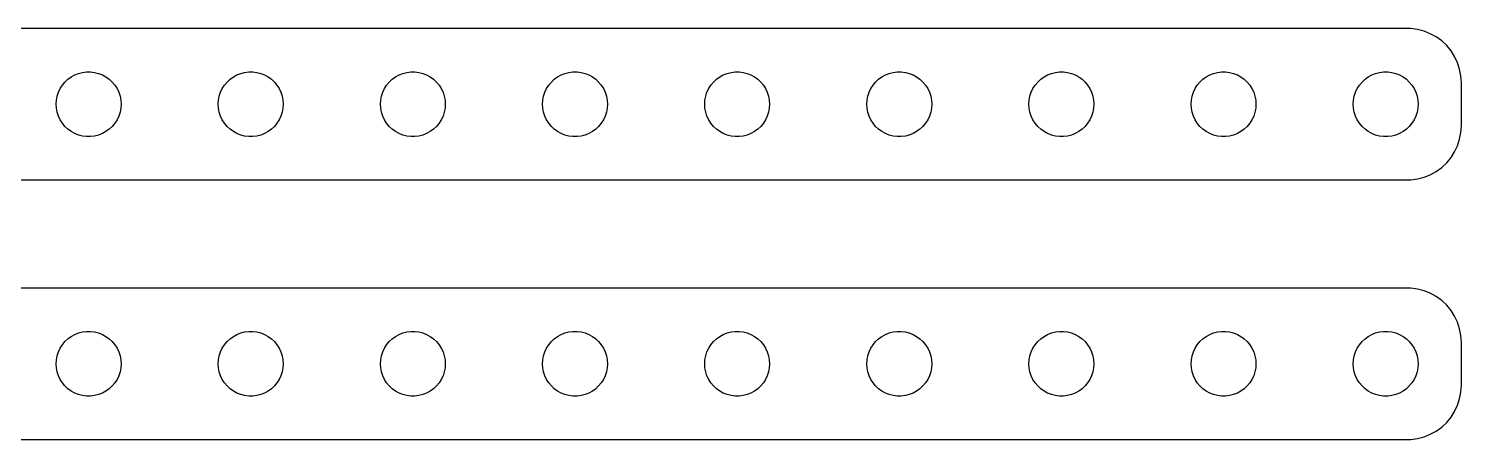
# Model space of a CAD drawing. Header units: metres. Extents: x -254 to 254, y 17 to 55.
# Drawn here: x 122 to 254.5, y 17 to 55 of the extents above; entities that cross this region are included whole.
import ezdxf

# ---------------------------------------------------------------- set-up
doc = ezdxf.new("R2010")
doc.units = ezdxf.units.M

msp = doc.modelspace()

# ---------------------------------------------------------------- linework, layer by layer
for p, q in [((249.814, 54.9901), (-249.814, 54.9901)), ((250.437, 54.9114), (249.814, 54.9901)), ((251.045, 54.7553), (250.437, 54.9114)), ((251.629, 54.5241), (251.045, 54.7553)), ((252.179, 54.2216), (251.629, 54.5241)), ((252.687, 53.8526), (252.179, 54.2216)), ((253.145, 53.4227), (252.687, 53.8526)), ((253.545, 52.9389), (253.145, 53.4227)), ((253.882, 52.4088), (253.545, 52.9389)), ((254.149, 51.8406), (253.882, 52.4088)), ((254.343, 51.2434), (254.149, 51.8406)), ((125.588, 50.3115), (125.893, 50.533)), ((125.893, 50.533), (126.223, 50.7145)), ((126.223, 50.7145), (126.573, 50.8532)), ((126.573, 50.8532), (126.938, 50.9469)), ((126.938, 50.9469), (127.312, 50.9941)), ((127.312, 50.9941), (127.688, 50.9941)), ((127.688, 50.9941), (128.062, 50.9469)), ((128.062, 50.9469), (128.427, 50.8532)), ((128.427, 50.8532), (128.777, 50.7145)), ((128.777, 50.7145), (129.107, 50.533)), ((129.107, 50.533), (129.412, 50.3115)), ((140.588, 50.3115), (140.893, 50.533)), ((140.893, 50.533), (141.223, 50.7145)), ((141.223, 50.7145), (141.573, 50.8532)), ((141.573, 50.8532), (141.938, 50.9469)), ((141.938, 50.9469), (142.312, 50.9941)), ((142.312, 50.9941), (142.688, 50.9941)), ((142.688, 50.9941), (143.062, 50.9469)), ((143.062, 50.9469), (143.427, 50.8532)), ((143.427, 50.8532), (143.777, 50.7145)), ((143.777, 50.7145), (144.107, 50.533)), ((144.107, 50.533), (144.412, 50.3115)), ((155.588, 50.3115), (155.893, 50.533)), ((155.893, 50.533), (156.223, 50.7145)), ((156.223, 50.7145), (156.573, 50.8532)), ((156.573, 50.8532), (156.938, 50.9469)), ((156.938, 50.9469), (157.312, 50.9941)), ((157.312, 50.9941), (157.688, 50.9941)), ((157.688, 50.9941), (158.062, 50.9469)), ((158.062, 50.9469), (158.427, 50.8532)), ((158.427, 50.8532), (158.777, 50.7145)), ((158.777, 50.7145), (159.107, 50.533)), ((159.107, 50.533), (159.412, 50.3115)), ((170.588, 50.3115), (170.893, 50.533)), ((170.893, 50.533), (171.223, 50.7145)), ((171.223, 50.7145), (171.573, 50.8532)), ((171.573, 50.8532), (171.938, 50.9469)), ((171.938, 50.9469), (172.312, 50.9941)), ((172.312, 50.9941), (172.688, 50.9941)), ((172.688, 50.9941), (173.062, 50.9469)), ((173.062, 50.9469), (173.427, 50.8532)), ((173.427, 50.8532), (173.777, 50.7145)), ((173.777, 50.7145), (174.107, 50.533)), ((174.107, 50.533), (174.412, 50.3115)), ((185.588, 50.3115), (185.893, 50.533)), ((185.893, 50.533), (186.223, 50.7145)), ((186.223, 50.7145), (186.573, 50.8532)), ((186.573, 50.8532), (186.938, 50.9469)), ((186.938, 50.9469), (187.312, 50.9941)), ((187.312, 50.9941), (187.688, 50.9941)), ((187.688, 50.9941), (188.062, 50.9469)), ((188.062, 50.9469), (188.427, 50.8532)), ((188.427, 50.8532), (188.777, 50.7145)), ((188.777, 50.7145), (189.107, 50.533)), ((189.107, 50.533), (189.412, 50.3115)), ((200.588, 50.3115), (200.893, 50.533)), ((200.893, 50.533), (201.223, 50.7145)), ((201.223, 50.7145), (201.573, 50.8532)), ((201.573, 50.8532), (201.938, 50.9469)), ((201.938, 50.9469), (202.312, 50.9941)), ((202.312, 50.9941), (202.688, 50.9941)), ((202.688, 50.9941), (203.062, 50.9469)), ((203.062, 50.9469), (203.427, 50.8532)), ((203.427, 50.8532), (203.777, 50.7145)), ((203.777, 50.7145), (204.107, 50.533)), ((204.107, 50.533), (204.412, 50.3115)), ((215.588, 50.3115), (215.893, 50.533)), ((215.893, 50.533), (216.223, 50.7145)), ((216.223, 50.7145), (216.573, 50.8532)), ((216.573, 50.8532), (216.938, 50.9469)), ((216.938, 50.9469), (217.312, 50.9941)), ((217.312, 50.9941), (217.688, 50.9941)), ((217.688, 50.9941), (218.062, 50.9469)), ((218.062, 50.9469), (218.427, 50.8532)), ((218.427, 50.8532), (218.777, 50.7145)), ((218.777, 50.7145), (219.107, 50.533)), ((219.107, 50.533), (219.412, 50.3115)), ((230.588, 50.3115), (230.893, 50.533)), ((230.893, 50.533), (231.223, 50.7145)), ((231.223, 50.7145), (231.573, 50.8532)), ((231.573, 50.8532), (231.938, 50.9469)), ((231.938, 50.9469), (232.312, 50.9941)), ((232.312, 50.9941), (232.688, 50.9941)), ((232.688, 50.9941), (233.062, 50.9469)), ((233.062, 50.9469), (233.427, 50.8532)), ((233.427, 50.8532), (233.777, 50.7145)), ((233.777, 50.7145), (234.107, 50.533)), ((234.107, 50.533), (234.412, 50.3115)), ((245.588, 50.3115), (245.893, 50.533)), ((245.893, 50.533), (246.223, 50.7145)), ((246.223, 50.7145), (246.573, 50.8532)), ((246.573, 50.8532), (246.938, 50.9469)), ((246.938, 50.9469), (247.312, 50.9941)), ((247.312, 50.9941), (247.688, 50.9941)), ((247.688, 50.9941), (248.062, 50.9469)), ((248.062, 50.9469), (248.427, 50.8532)), ((248.427, 50.8532), (248.777, 50.7145)), ((248.777, 50.7145), (249.107, 50.533)), ((249.107, 50.533), (249.412, 50.3115)), ((254.461, 50.6267), (254.343, 51.2434)), ((254.5, 50), (254.461, 50.6267)), ((124.594, 48.7461), (124.711, 49.1044)), ((124.711, 49.1044), (124.871, 49.4453)), ((124.871, 49.4453), (125.073, 49.7634)), ((125.073, 49.7634), (125.313, 50.0536)), ((125.313, 50.0536), (125.588, 50.3115)), ((129.412, 50.3115), (129.687, 50.0536)), ((129.687, 50.0536), (129.927, 49.7634)), ((129.927, 49.7634), (130.129, 49.4453)), ((130.129, 49.4453), (130.289, 49.1044)), ((130.289, 49.1044), (130.406, 48.7461)), ((139.594, 48.7461), (139.711, 49.1044)), ((139.711, 49.1044), (139.871, 49.4453)), ((139.871, 49.4453), (140.073, 49.7634)), ((140.073, 49.7634), (140.313, 50.0536)), ((140.313, 50.0536), (140.588, 50.3115)), ((144.412, 50.3115), (144.687, 50.0536)), ((144.687, 50.0536), (144.927, 49.7634)), ((144.927, 49.7634), (145.129, 49.4453)), ((145.129, 49.4453), (145.289, 49.1044)), ((145.289, 49.1044), (145.406, 48.7461)), ((154.594, 48.7461), (154.711, 49.1044)), ((154.711, 49.1044), (154.871, 49.4453)), ((154.871, 49.4453), (155.073, 49.7634)), ((155.073, 49.7634), (155.313, 50.0536)), ((155.313, 50.0536), (155.588, 50.3115)), ((159.412, 50.3115), (159.687, 50.0536)), ((159.687, 50.0536), (159.927, 49.7634)), ((159.927, 49.7634), (160.129, 49.4453)), ((160.129, 49.4453), (160.289, 49.1044)), ((160.289, 49.1044), (160.406, 48.7461)), ((169.594, 48.7461), (169.711, 49.1044)), ((169.711, 49.1044), (169.871, 49.4453)), ((169.871, 49.4453), (170.073, 49.7634)), ((170.073, 49.7634), (170.313, 50.0536)), ((170.313, 50.0536), (170.588, 50.3115)), ((174.412, 50.3115), (174.687, 50.0536)), ((174.687, 50.0536), (174.927, 49.7634)), ((174.927, 49.7634), (175.129, 49.4453)), ((175.129, 49.4453), (175.289, 49.1044)), ((175.289, 49.1044), (175.406, 48.7461)), ((184.594, 48.7461), (184.711, 49.1044)), ((184.711, 49.1044), (184.871, 49.4453)), ((184.871, 49.4453), (185.073, 49.7634)), ((185.073, 49.7634), (185.313, 50.0536)), ((185.313, 50.0536), (185.588, 50.3115)), ((189.412, 50.3115), (189.687, 50.0536)), ((189.687, 50.0536), (189.927, 49.7634)), ((189.927, 49.7634), (190.129, 49.4453)), ((190.129, 49.4453), (190.289, 49.1044)), ((190.289, 49.1044), (190.406, 48.7461)), ((199.594, 48.7461), (199.711, 49.1044)), ((199.711, 49.1044), (199.871, 49.4453)), ((199.871, 49.4453), (200.073, 49.7634)), ((200.073, 49.7634), (200.313, 50.0536)), ((200.313, 50.0536), (200.588, 50.3115)), ((204.412, 50.3115), (204.687, 50.0536)), ((204.687, 50.0536), (204.927, 49.7634)), ((204.927, 49.7634), (205.129, 49.4453)), ((205.129, 49.4453), (205.289, 49.1044)), ((205.289, 49.1044), (205.406, 48.7461)), ((214.594, 48.7461), (214.711, 49.1044)), ((214.711, 49.1044), (214.871, 49.4453)), ((214.871, 49.4453), (215.073, 49.7634)), ((215.073, 49.7634), (215.313, 50.0536)), ((215.313, 50.0536), (215.588, 50.3115)), ((219.412, 50.3115), (219.687, 50.0536)), ((219.687, 50.0536), (219.927, 49.7634)), ((219.927, 49.7634), (220.129, 49.4453)), ((220.129, 49.4453), (220.289, 49.1044)), ((220.289, 49.1044), (220.406, 48.7461)), ((229.594, 48.7461), (229.711, 49.1044)), ((229.711, 49.1044), (229.871, 49.4453)), ((229.871, 49.4453), (230.073, 49.7634)), ((230.073, 49.7634), (230.313, 50.0536)), ((230.313, 50.0536), (230.588, 50.3115)), ((234.412, 50.3115), (234.687, 50.0536)), ((234.687, 50.0536), (234.927, 49.7634)), ((234.927, 49.7634), (235.129, 49.4453)), ((235.129, 49.4453), (235.289, 49.1044)), ((235.289, 49.1044), (235.406, 48.7461)), ((244.594, 48.7461), (244.711, 49.1044)), ((244.711, 49.1044), (244.871, 49.4453)), ((244.871, 49.4453), (245.073, 49.7634)), ((245.073, 49.7634), (245.313, 50.0536)), ((245.313, 50.0536), (245.588, 50.3115)), ((249.412, 50.3115), (249.687, 50.0536)), ((249.687, 50.0536), (249.927, 49.7634)), ((249.927, 49.7634), (250.129, 49.4453)), ((250.129, 49.4453), (250.289, 49.1044)), ((250.289, 49.1044), (250.406, 48.7461)), ((254.5, 46), (254.5, 50)), ((124.5, 48), (124.524, 48.376)), ((124.524, 47.624), (124.5, 48)), ((124.524, 48.376), (124.594, 48.7461)), ((130.406, 48.7461), (130.476, 48.376)), ((130.476, 48.376), (130.5, 48)), ((130.5, 48), (130.476, 47.624)), ((139.5, 48), (139.524, 48.376)), ((139.524, 47.624), (139.5, 48)), ((139.524, 48.376), (139.594, 48.7461)), ((145.406, 48.7461), (145.476, 48.376)), ((145.476, 48.376), (145.5, 48)), ((145.5, 48), (145.476, 47.624)), ((154.5, 48), (154.524, 48.376)), ((154.524, 47.624), (154.5, 48)), ((154.524, 48.376), (154.594, 48.7461)), ((160.406, 48.7461), (160.476, 48.376)), ((160.476, 48.376), (160.5, 48)), ((160.5, 48), (160.476, 47.624)), ((169.5, 48), (169.524, 48.376)), ((169.524, 47.624), (169.5, 48)), ((169.524, 48.376), (169.594, 48.7461)), ((175.406, 48.7461), (175.476, 48.376)), ((175.476, 48.376), (175.5, 48)), ((175.5, 48), (175.476, 47.624)), ((184.5, 48), (184.524, 48.376)), ((184.524, 47.624), (184.5, 48)), ((184.524, 48.376), (184.594, 48.7461)), ((190.406, 48.7461), (190.476, 48.376)), ((190.476, 48.376), (190.5, 48)), ((190.5, 48), (190.476, 47.624)), ((199.5, 48), (199.524, 48.376)), ((199.524, 47.624), (199.5, 48)), ((199.524, 48.376), (199.594, 48.7461)), ((205.406, 48.7461), (205.476, 48.376)), ((205.476, 48.376), (205.5, 48)), ((205.5, 48), (205.476, 47.624)), ((214.5, 48), (214.524, 48.376)), ((214.524, 47.624), (214.5, 48)), ((214.524, 48.376), (214.594, 48.7461)), ((220.406, 48.7461), (220.476, 48.376)), ((220.476, 48.376), (220.5, 48)), ((220.5, 48), (220.476, 47.624)), ((229.5, 48), (229.524, 48.376)), ((229.524, 47.624), (229.5, 48)), ((229.524, 48.376), (229.594, 48.7461)), ((235.406, 48.7461), (235.476, 48.376)), ((235.476, 48.376), (235.5, 48)), ((235.5, 48), (235.476, 47.624)), ((244.5, 48), (244.524, 48.376)), ((244.524, 47.624), (244.5, 48)), ((244.524, 48.376), (244.594, 48.7461)), ((250.406, 48.7461), (250.476, 48.376)), ((250.476, 48.376), (250.5, 48)), ((250.5, 48), (250.476, 47.624)), ((124.594, 47.2539), (124.524, 47.624)), ((124.711, 46.8956), (124.594, 47.2539)), ((124.871, 46.5547), (124.711, 46.8956)), ((125.073, 46.2366), (124.871, 46.5547)), ((130.129, 46.5547), (129.927, 46.2366)), ((130.289, 46.8956), (130.129, 46.5547)), ((130.406, 47.2539), (130.289, 46.8956)), ((130.476, 47.624), (130.406, 47.2539)), ((139.594, 47.2539), (139.524, 47.624)), ((139.711, 46.8956), (139.594, 47.2539)), ((139.871, 46.5547), (139.711, 46.8956)), ((140.073, 46.2366), (139.871, 46.5547)), ((145.129, 46.5547), (144.927, 46.2366)), ((145.289, 46.8956), (145.129, 46.5547)), ((145.406, 47.2539), (145.289, 46.8956)), ((145.476, 47.624), (145.406, 47.2539)), ((154.594, 47.2539), (154.524, 47.624)), ((154.711, 46.8956), (154.594, 47.2539)), ((154.871, 46.5547), (154.711, 46.8956)), ((155.073, 46.2366), (154.871, 46.5547)), ((160.129, 46.5547), (159.927, 46.2366)), ((160.289, 46.8956), (160.129, 46.5547)), ((160.406, 47.2539), (160.289, 46.8956)), ((160.476, 47.624), (160.406, 47.2539)), ((169.594, 47.2539), (169.524, 47.624)), ((169.711, 46.8956), (169.594, 47.2539)), ((169.871, 46.5547), (169.711, 46.8956)), ((170.073, 46.2366), (169.871, 46.5547)), ((175.129, 46.5547), (174.927, 46.2366)), ((175.289, 46.8956), (175.129, 46.5547)), ((175.406, 47.2539), (175.289, 46.8956)), ((175.476, 47.624), (175.406, 47.2539)), ((184.594, 47.2539), (184.524, 47.624)), ((184.711, 46.8956), (184.594, 47.2539)), ((184.871, 46.5547), (184.711, 46.8956)), ((185.073, 46.2366), (184.871, 46.5547)), ((190.129, 46.5547), (189.927, 46.2366)), ((190.289, 46.8956), (190.129, 46.5547)), ((190.406, 47.2539), (190.289, 46.8956)), ((190.476, 47.624), (190.406, 47.2539)), ((199.594, 47.2539), (199.524, 47.624)), ((199.711, 46.8956), (199.594, 47.2539)), ((199.871, 46.5547), (199.711, 46.8956)), ((200.073, 46.2366), (199.871, 46.5547)), ((205.129, 46.5547), (204.927, 46.2366)), ((205.289, 46.8956), (205.129, 46.5547)), ((205.406, 47.2539), (205.289, 46.8956)), ((205.476, 47.624), (205.406, 47.2539)), ((214.594, 47.2539), (214.524, 47.624)), ((214.711, 46.8956), (214.594, 47.2539)), ((214.871, 46.5547), (214.711, 46.8956)), ((215.073, 46.2366), (214.871, 46.5547)), ((220.129, 46.5547), (219.927, 46.2366)), ((220.289, 46.8956), (220.129, 46.5547)), ((220.406, 47.2539), (220.289, 46.8956)), ((220.476, 47.624), (220.406, 47.2539)), ((229.594, 47.2539), (229.524, 47.624)), ((229.711, 46.8956), (229.594, 47.2539)), ((229.871, 46.5547), (229.711, 46.8956)), ((230.073, 46.2366), (229.871, 46.5547)), ((235.129, 46.5547), (234.927, 46.2366)), ((235.289, 46.8956), (235.129, 46.5547)), ((235.406, 47.2539), (235.289, 46.8956)), ((235.476, 47.624), (235.406, 47.2539)), ((244.594, 47.2539), (244.524, 47.624)), ((244.711, 46.8956), (244.594, 47.2539)), ((244.871, 46.5547), (244.711, 46.8956)), ((245.073, 46.2366), (244.871, 46.5547)), ((250.129, 46.5547), (249.927, 46.2366)), ((250.289, 46.8956), (250.129, 46.5547)), ((250.406, 47.2539), (250.289, 46.8956)), ((250.476, 47.624), (250.406, 47.2539)), ((125.313, 45.9464), (125.073, 46.2366)), ((125.588, 45.6885), (125.313, 45.9464)), ((125.893, 45.467), (125.588, 45.6885)), ((126.223, 45.2855), (125.893, 45.467)), ((126.573, 45.1468), (126.223, 45.2855)), ((126.938, 45.0531), (126.573, 45.1468)), ((128.427, 45.1468), (128.062, 45.0531)), ((128.777, 45.2855), (128.427, 45.1468)), ((129.107, 45.467), (128.777, 45.2855)), ((129.412, 45.6885), (129.107, 45.467)), ((129.687, 45.9464), (129.412, 45.6885)), ((129.927, 46.2366), (129.687, 45.9464)), ((140.313, 45.9464), (140.073, 46.2366)), ((140.588, 45.6885), (140.313, 45.9464)), ((140.893, 45.467), (140.588, 45.6885)), ((141.223, 45.2855), (140.893, 45.467)), ((141.573, 45.1468), (141.223, 45.2855)), ((141.938, 45.0531), (141.573, 45.1468)), ((143.427, 45.1468), (143.062, 45.0531)), ((143.777, 45.2855), (143.427, 45.1468)), ((144.107, 45.467), (143.777, 45.2855)), ((144.412, 45.6885), (144.107, 45.467)), ((144.687, 45.9464), (144.412, 45.6885)), ((144.927, 46.2366), (144.687, 45.9464)), ((155.313, 45.9464), (155.073, 46.2366)), ((155.588, 45.6885), (155.313, 45.9464)), ((155.893, 45.467), (155.588, 45.6885)), ((156.223, 45.2855), (155.893, 45.467)), ((156.573, 45.1468), (156.223, 45.2855)), ((156.938, 45.0531), (156.573, 45.1468)), ((158.427, 45.1468), (158.062, 45.0531)), ((158.777, 45.2855), (158.427, 45.1468)), ((159.107, 45.467), (158.777, 45.2855)), ((159.412, 45.6885), (159.107, 45.467)), ((159.687, 45.9464), (159.412, 45.6885)), ((159.927, 46.2366), (159.687, 45.9464)), ((170.313, 45.9464), (170.073, 46.2366)), ((170.588, 45.6885), (170.313, 45.9464)), ((170.893, 45.467), (170.588, 45.6885)), ((171.223, 45.2855), (170.893, 45.467)), ((171.573, 45.1468), (171.223, 45.2855)), ((171.938, 45.0531), (171.573, 45.1468)), ((173.427, 45.1468), (173.062, 45.0531)), ((173.777, 45.2855), (173.427, 45.1468)), ((174.107, 45.467), (173.777, 45.2855)), ((174.412, 45.6885), (174.107, 45.467)), ((174.687, 45.9464), (174.412, 45.6885)), ((174.927, 46.2366), (174.687, 45.9464)), ((185.313, 45.9464), (185.073, 46.2366)), ((185.588, 45.6885), (185.313, 45.9464)), ((185.893, 45.467), (185.588, 45.6885)), ((186.223, 45.2855), (185.893, 45.467)), ((186.573, 45.1468), (186.223, 45.2855)), ((186.938, 45.0531), (186.573, 45.1468)), ((188.427, 45.1468), (188.062, 45.0531)), ((188.777, 45.2855), (188.427, 45.1468)), ((189.107, 45.467), (188.777, 45.2855)), ((189.412, 45.6885), (189.107, 45.467)), ((189.687, 45.9464), (189.412, 45.6885)), ((189.927, 46.2366), (189.687, 45.9464)), ((200.313, 45.9464), (200.073, 46.2366)), ((200.588, 45.6885), (200.313, 45.9464)), ((200.893, 45.467), (200.588, 45.6885)), ((201.223, 45.2855), (200.893, 45.467)), ((201.573, 45.1468), (201.223, 45.2855)), ((201.938, 45.0531), (201.573, 45.1468)), ((203.427, 45.1468), (203.062, 45.0531)), ((203.777, 45.2855), (203.427, 45.1468)), ((204.107, 45.467), (203.777, 45.2855)), ((204.412, 45.6885), (204.107, 45.467)), ((204.687, 45.9464), (204.412, 45.6885)), ((204.927, 46.2366), (204.687, 45.9464)), ((215.313, 45.9464), (215.073, 46.2366)), ((215.588, 45.6885), (215.313, 45.9464)), ((215.893, 45.467), (215.588, 45.6885)), ((216.223, 45.2855), (215.893, 45.467)), ((216.573, 45.1468), (216.223, 45.2855)), ((216.938, 45.0531), (216.573, 45.1468)), ((218.427, 45.1468), (218.062, 45.0531)), ((218.777, 45.2855), (218.427, 45.1468)), ((219.107, 45.467), (218.777, 45.2855)), ((219.412, 45.6885), (219.107, 45.467)), ((219.687, 45.9464), (219.412, 45.6885)), ((219.927, 46.2366), (219.687, 45.9464)), ((230.313, 45.9464), (230.073, 46.2366)), ((230.588, 45.6885), (230.313, 45.9464)), ((230.893, 45.467), (230.588, 45.6885)), ((231.223, 45.2855), (230.893, 45.467)), ((231.573, 45.1468), (231.223, 45.2855)), ((231.938, 45.0531), (231.573, 45.1468)), ((233.427, 45.1468), (233.062, 45.0531)), ((233.777, 45.2855), (233.427, 45.1468)), ((234.107, 45.467), (233.777, 45.2855)), ((234.412, 45.6885), (234.107, 45.467)), ((234.687, 45.9464), (234.412, 45.6885)), ((234.927, 46.2366), (234.687, 45.9464)), ((245.313, 45.9464), (245.073, 46.2366)), ((245.588, 45.6885), (245.313, 45.9464)), ((245.893, 45.467), (245.588, 45.6885)), ((246.223, 45.2855), (245.893, 45.467)), ((246.573, 45.1468), (246.223, 45.2855)), ((246.938, 45.0531), (246.573, 45.1468)), ((248.427, 45.1468), (248.062, 45.0531)), ((248.777, 45.2855), (248.427, 45.1468)), ((249.107, 45.467), (248.777, 45.2855)), ((249.412, 45.6885), (249.107, 45.467)), ((249.687, 45.9464), (249.412, 45.6885)), ((249.927, 46.2366), (249.687, 45.9464)), ((254.343, 44.7566), (254.461, 45.3733)), ((254.461, 45.3733), (254.5, 46)), ((127.312, 45.0059), (126.938, 45.0531)), ((127.688, 45.0059), (127.312, 45.0059)), ((128.062, 45.0531), (127.688, 45.0059)), ((142.312, 45.0059), (141.938, 45.0531)), ((142.688, 45.0059), (142.312, 45.0059)), ((143.062, 45.0531), (142.688, 45.0059)), ((157.312, 45.0059), (156.938, 45.0531)), ((157.688, 45.0059), (157.312, 45.0059)), ((158.062, 45.0531), (157.688, 45.0059)), ((172.312, 45.0059), (171.938, 45.0531)), ((172.688, 45.0059), (172.312, 45.0059)), ((173.062, 45.0531), (172.688, 45.0059)), ((187.312, 45.0059), (186.938, 45.0531)), ((187.688, 45.0059), (187.312, 45.0059)), ((188.062, 45.0531), (187.688, 45.0059)), ((202.312, 45.0059), (201.938, 45.0531)), ((202.688, 45.0059), (202.312, 45.0059)), ((203.062, 45.0531), (202.688, 45.0059)), ((217.312, 45.0059), (216.938, 45.0531)), ((217.688, 45.0059), (217.312, 45.0059)), ((218.062, 45.0531), (217.688, 45.0059)), ((232.312, 45.0059), (231.938, 45.0531)), ((232.688, 45.0059), (232.312, 45.0059)), ((233.062, 45.0531), (232.688, 45.0059)), ((247.312, 45.0059), (246.938, 45.0531)), ((247.688, 45.0059), (247.312, 45.0059)), ((248.062, 45.0531), (247.688, 45.0059)), ((253.882, 43.5912), (254.149, 44.1594)), ((254.149, 44.1594), (254.343, 44.7566)), ((252.687, 42.1474), (253.145, 42.5773)), ((253.145, 42.5773), (253.545, 43.0611)), ((253.545, 43.0611), (253.882, 43.5912)), ((250.437, 41.0886), (251.045, 41.2447)), ((251.045, 41.2447), (251.629, 41.4759)), ((251.629, 41.4759), (252.179, 41.7784)), ((252.179, 41.7784), (252.687, 42.1474)), ((-249.814, 41.0099), (249.814, 41.0099)), ((249.814, 41.0099), (250.437, 41.0886)), ((249.814, 30.9901), (-249.814, 30.9901)), ((250.437, 30.9114), (249.814, 30.9901)), ((251.045, 30.7553), (250.437, 30.9114)), ((251.629, 30.5241), (251.045, 30.7553)), ((252.179, 30.2216), (251.629, 30.5241)), ((252.687, 29.8526), (252.179, 30.2216)), ((253.145, 29.4227), (252.687, 29.8526)), ((253.545, 28.9389), (253.145, 29.4227)), ((253.882, 28.4088), (253.545, 28.9389)), ((254.149, 27.8406), (253.882, 28.4088)), ((254.343, 27.2434), (254.149, 27.8406)), ((125.588, 26.3115), (125.893, 26.533)), ((125.893, 26.533), (126.223, 26.7145)), ((126.223, 26.7145), (126.573, 26.8532)), ((126.573, 26.8532), (126.938, 26.9469)), ((126.938, 26.9469), (127.312, 26.9941)), ((127.312, 26.9941), (127.688, 26.9941)), ((127.688, 26.9941), (128.062, 26.9469)), ((128.062, 26.9469), (128.427, 26.8532)), ((128.427, 26.8532), (128.777, 26.7145)), ((128.777, 26.7145), (129.107, 26.533)), ((129.107, 26.533), (129.412, 26.3115)), ((140.588, 26.3115), (140.893, 26.533)), ((140.893, 26.533), (141.223, 26.7145)), ((141.223, 26.7145), (141.573, 26.8532)), ((141.573, 26.8532), (141.938, 26.9469)), ((141.938, 26.9469), (142.312, 26.9941)), ((142.312, 26.9941), (142.688, 26.9941)), ((142.688, 26.9941), (143.062, 26.9469)), ((143.062, 26.9469), (143.427, 26.8532)), ((143.427, 26.8532), (143.777, 26.7145)), ((143.777, 26.7145), (144.107, 26.533)), ((144.107, 26.533), (144.412, 26.3115)), ((155.588, 26.3115), (155.893, 26.533)), ((155.893, 26.533), (156.223, 26.7145)), ((156.223, 26.7145), (156.573, 26.8532)), ((156.573, 26.8532), (156.938, 26.9469)), ((156.938, 26.9469), (157.312, 26.9941)), ((157.312, 26.9941), (157.688, 26.9941)), ((157.688, 26.9941), (158.062, 26.9469)), ((158.062, 26.9469), (158.427, 26.8532)), ((158.427, 26.8532), (158.777, 26.7145)), ((158.777, 26.7145), (159.107, 26.533)), ((159.107, 26.533), (159.412, 26.3115)), ((170.588, 26.3115), (170.893, 26.533)), ((170.893, 26.533), (171.223, 26.7145)), ((171.223, 26.7145), (171.573, 26.8532)), ((171.573, 26.8532), (171.938, 26.9469)), ((171.938, 26.9469), (172.312, 26.9941)), ((172.312, 26.9941), (172.688, 26.9941)), ((172.688, 26.9941), (173.062, 26.9469)), ((173.062, 26.9469), (173.427, 26.8532)), ((173.427, 26.8532), (173.777, 26.7145)), ((173.777, 26.7145), (174.107, 26.533)), ((174.107, 26.533), (174.412, 26.3115)), ((185.588, 26.3115), (185.893, 26.533)), ((185.893, 26.533), (186.223, 26.7145)), ((186.223, 26.7145), (186.573, 26.8532)), ((186.573, 26.8532), (186.938, 26.9469)), ((186.938, 26.9469), (187.312, 26.9941)), ((187.312, 26.9941), (187.688, 26.9941)), ((187.688, 26.9941), (188.062, 26.9469)), ((188.062, 26.9469), (188.427, 26.8532)), ((188.427, 26.8532), (188.777, 26.7145)), ((188.777, 26.7145), (189.107, 26.533)), ((189.107, 26.533), (189.412, 26.3115)), ((200.588, 26.3115), (200.893, 26.533)), ((200.893, 26.533), (201.223, 26.7145)), ((201.223, 26.7145), (201.573, 26.8532)), ((201.573, 26.8532), (201.938, 26.9469)), ((201.938, 26.9469), (202.312, 26.9941)), ((202.312, 26.9941), (202.688, 26.9941)), ((202.688, 26.9941), (203.062, 26.9469)), ((203.062, 26.9469), (203.427, 26.8532)), ((203.427, 26.8532), (203.777, 26.7145)), ((203.777, 26.7145), (204.107, 26.533)), ((204.107, 26.533), (204.412, 26.3115)), ((215.588, 26.3115), (215.893, 26.533)), ((215.893, 26.533), (216.223, 26.7145)), ((216.223, 26.7145), (216.573, 26.8532)), ((216.573, 26.8532), (216.938, 26.9469)), ((216.938, 26.9469), (217.312, 26.9941)), ((217.312, 26.9941), (217.688, 26.9941)), ((217.688, 26.9941), (218.062, 26.9469)), ((218.062, 26.9469), (218.427, 26.8532)), ((218.427, 26.8532), (218.777, 26.7145)), ((218.777, 26.7145), (219.107, 26.533)), ((219.107, 26.533), (219.412, 26.3115)), ((230.588, 26.3115), (230.893, 26.533)), ((230.893, 26.533), (231.223, 26.7145)), ((231.223, 26.7145), (231.573, 26.8532)), ((231.573, 26.8532), (231.938, 26.9469)), ((231.938, 26.9469), (232.312, 26.9941)), ((232.312, 26.9941), (232.688, 26.9941)), ((232.688, 26.9941), (233.062, 26.9469)), ((233.062, 26.9469), (233.427, 26.8532)), ((233.427, 26.8532), (233.777, 26.7145)), ((233.777, 26.7145), (234.107, 26.533)), ((234.107, 26.533), (234.412, 26.3115)), ((245.588, 26.3115), (245.893, 26.533)), ((245.893, 26.533), (246.223, 26.7145)), ((246.223, 26.7145), (246.573, 26.8532)), ((246.573, 26.8532), (246.938, 26.9469)), ((246.938, 26.9469), (247.312, 26.9941)), ((247.312, 26.9941), (247.688, 26.9941)), ((247.688, 26.9941), (248.062, 26.9469)), ((248.062, 26.9469), (248.427, 26.8532)), ((248.427, 26.8532), (248.777, 26.7145)), ((248.777, 26.7145), (249.107, 26.533)), ((249.107, 26.533), (249.412, 26.3115)), ((254.461, 26.6267), (254.343, 27.2434)), ((254.5, 26), (254.461, 26.6267)), ((124.711, 25.1044), (124.871, 25.4453)), ((124.871, 25.4453), (125.073, 25.7634)), ((125.073, 25.7634), (125.313, 26.0536)), ((125.313, 26.0536), (125.588, 26.3115)), ((129.412, 26.3115), (129.687, 26.0536)), ((129.687, 26.0536), (129.927, 25.7634)), ((129.927, 25.7634), (130.129, 25.4453)), ((130.129, 25.4453), (130.289, 25.1044)), ((139.711, 25.1044), (139.871, 25.4453)), ((139.871, 25.4453), (140.073, 25.7634)), ((140.073, 25.7634), (140.313, 26.0536)), ((140.313, 26.0536), (140.588, 26.3115)), ((144.412, 26.3115), (144.687, 26.0536)), ((144.687, 26.0536), (144.927, 25.7634)), ((144.927, 25.7634), (145.129, 25.4453)), ((145.129, 25.4453), (145.289, 25.1044)), ((154.711, 25.1044), (154.871, 25.4453)), ((154.871, 25.4453), (155.073, 25.7634)), ((155.073, 25.7634), (155.313, 26.0536)), ((155.313, 26.0536), (155.588, 26.3115)), ((159.412, 26.3115), (159.687, 26.0536)), ((159.687, 26.0536), (159.927, 25.7634)), ((159.927, 25.7634), (160.129, 25.4453)), ((160.129, 25.4453), (160.289, 25.1044)), ((169.711, 25.1044), (169.871, 25.4453)), ((169.871, 25.4453), (170.073, 25.7634)), ((170.073, 25.7634), (170.313, 26.0536)), ((170.313, 26.0536), (170.588, 26.3115)), ((174.412, 26.3115), (174.687, 26.0536)), ((174.687, 26.0536), (174.927, 25.7634)), ((174.927, 25.7634), (175.129, 25.4453)), ((175.129, 25.4453), (175.289, 25.1044)), ((184.711, 25.1044), (184.871, 25.4453)), ((184.871, 25.4453), (185.073, 25.7634)), ((185.073, 25.7634), (185.313, 26.0536)), ((185.313, 26.0536), (185.588, 26.3115)), ((189.412, 26.3115), (189.687, 26.0536)), ((189.687, 26.0536), (189.927, 25.7634)), ((189.927, 25.7634), (190.129, 25.4453)), ((190.129, 25.4453), (190.289, 25.1044)), ((199.711, 25.1044), (199.871, 25.4453)), ((199.871, 25.4453), (200.073, 25.7634)), ((200.073, 25.7634), (200.313, 26.0536)), ((200.313, 26.0536), (200.588, 26.3115)), ((204.412, 26.3115), (204.687, 26.0536)), ((204.687, 26.0536), (204.927, 25.7634)), ((204.927, 25.7634), (205.129, 25.4453)), ((205.129, 25.4453), (205.289, 25.1044)), ((214.711, 25.1044), (214.871, 25.4453)), ((214.871, 25.4453), (215.073, 25.7634)), ((215.073, 25.7634), (215.313, 26.0536)), ((215.313, 26.0536), (215.588, 26.3115)), ((219.412, 26.3115), (219.687, 26.0536)), ((219.687, 26.0536), (219.927, 25.7634)), ((219.927, 25.7634), (220.129, 25.4453)), ((220.129, 25.4453), (220.289, 25.1044)), ((229.711, 25.1044), (229.871, 25.4453)), ((229.871, 25.4453), (230.073, 25.7634)), ((230.073, 25.7634), (230.313, 26.0536)), ((230.313, 26.0536), (230.588, 26.3115)), ((234.412, 26.3115), (234.687, 26.0536)), ((234.687, 26.0536), (234.927, 25.7634)), ((234.927, 25.7634), (235.129, 25.4453)), ((235.129, 25.4453), (235.289, 25.1044)), ((244.711, 25.1044), (244.871, 25.4453)), ((244.871, 25.4453), (245.073, 25.7634)), ((245.073, 25.7634), (245.313, 26.0536)), ((245.313, 26.0536), (245.588, 26.3115)), ((249.412, 26.3115), (249.687, 26.0536)), ((249.687, 26.0536), (249.927, 25.7634)), ((249.927, 25.7634), (250.129, 25.4453)), ((250.129, 25.4453), (250.289, 25.1044)), ((254.5, 22), (254.5, 26)), ((124.5, 24), (124.524, 24.376)), ((124.524, 23.624), (124.5, 24)), ((124.524, 24.376), (124.594, 24.7461)), ((124.594, 24.7461), (124.711, 25.1044)), ((130.289, 25.1044), (130.406, 24.7461)), ((130.406, 24.7461), (130.476, 24.376)), ((130.476, 24.376), (130.5, 24)), ((130.5, 24), (130.476, 23.624)), ((139.5, 24), (139.524, 24.376)), ((139.524, 23.624), (139.5, 24)), ((139.524, 24.376), (139.594, 24.7461)), ((139.594, 24.7461), (139.711, 25.1044)), ((145.289, 25.1044), (145.406, 24.7461)), ((145.406, 24.7461), (145.476, 24.376)), ((145.476, 24.376), (145.5, 24)), ((145.5, 24), (145.476, 23.624)), ((154.5, 24), (154.524, 24.376)), ((154.524, 23.624), (154.5, 24)), ((154.524, 24.376), (154.594, 24.7461)), ((154.594, 24.7461), (154.711, 25.1044)), ((160.289, 25.1044), (160.406, 24.7461)), ((160.406, 24.7461), (160.476, 24.376)), ((160.476, 24.376), (160.5, 24)), ((160.5, 24), (160.476, 23.624)), ((169.5, 24), (169.524, 24.376)), ((169.524, 23.624), (169.5, 24)), ((169.524, 24.376), (169.594, 24.7461)), ((169.594, 24.7461), (169.711, 25.1044)), ((175.289, 25.1044), (175.406, 24.7461)), ((175.406, 24.7461), (175.476, 24.376)), ((175.476, 24.376), (175.5, 24)), ((175.5, 24), (175.476, 23.624)), ((184.5, 24), (184.524, 24.376)), ((184.524, 23.624), (184.5, 24)), ((184.524, 24.376), (184.594, 24.7461)), ((184.594, 24.7461), (184.711, 25.1044)), ((190.289, 25.1044), (190.406, 24.7461)), ((190.406, 24.7461), (190.476, 24.376)), ((190.476, 24.376), (190.5, 24)), ((190.5, 24), (190.476, 23.624)), ((199.5, 24), (199.524, 24.376)), ((199.524, 23.624), (199.5, 24)), ((199.524, 24.376), (199.594, 24.7461)), ((199.594, 24.7461), (199.711, 25.1044)), ((205.289, 25.1044), (205.406, 24.7461)), ((205.406, 24.7461), (205.476, 24.376)), ((205.476, 24.376), (205.5, 24)), ((205.5, 24), (205.476, 23.624)), ((214.5, 24), (214.524, 24.376)), ((214.524, 23.624), (214.5, 24)), ((214.524, 24.376), (214.594, 24.7461)), ((214.594, 24.7461), (214.711, 25.1044)), ((220.289, 25.1044), (220.406, 24.7461)), ((220.406, 24.7461), (220.476, 24.376)), ((220.476, 24.376), (220.5, 24)), ((220.5, 24), (220.476, 23.624)), ((229.5, 24), (229.524, 24.376)), ((229.524, 23.624), (229.5, 24)), ((229.524, 24.376), (229.594, 24.7461)), ((229.594, 24.7461), (229.711, 25.1044)), ((235.289, 25.1044), (235.406, 24.7461)), ((235.406, 24.7461), (235.476, 24.376)), ((235.476, 24.376), (235.5, 24)), ((235.5, 24), (235.476, 23.624)), ((244.5, 24), (244.524, 24.376)), ((244.524, 23.624), (244.5, 24)), ((244.524, 24.376), (244.594, 24.7461)), ((244.594, 24.7461), (244.711, 25.1044)), ((250.289, 25.1044), (250.406, 24.7461)), ((250.406, 24.7461), (250.476, 24.376)), ((250.476, 24.376), (250.5, 24)), ((250.5, 24), (250.476, 23.624)), ((124.594, 23.2539), (124.524, 23.624)), ((124.711, 22.8956), (124.594, 23.2539)), ((124.871, 22.5547), (124.711, 22.8956)), ((125.073, 22.2366), (124.871, 22.5547)), ((130.129, 22.5547), (129.927, 22.2366)), ((130.289, 22.8956), (130.129, 22.5547)), ((130.406, 23.2539), (130.289, 22.8956)), ((130.476, 23.624), (130.406, 23.2539)), ((139.594, 23.2539), (139.524, 23.624)), ((139.711, 22.8956), (139.594, 23.2539)), ((139.871, 22.5547), (139.711, 22.8956)), ((140.073, 22.2366), (139.871, 22.5547)), ((145.129, 22.5547), (144.927, 22.2366)), ((145.289, 22.8956), (145.129, 22.5547)), ((145.406, 23.2539), (145.289, 22.8956)), ((145.476, 23.624), (145.406, 23.2539)), ((154.594, 23.2539), (154.524, 23.624)), ((154.711, 22.8956), (154.594, 23.2539)), ((154.871, 22.5547), (154.711, 22.8956)), ((155.073, 22.2366), (154.871, 22.5547)), ((160.129, 22.5547), (159.927, 22.2366)), ((160.289, 22.8956), (160.129, 22.5547)), ((160.406, 23.2539), (160.289, 22.8956)), ((160.476, 23.624), (160.406, 23.2539)), ((169.594, 23.2539), (169.524, 23.624)), ((169.711, 22.8956), (169.594, 23.2539)), ((169.871, 22.5547), (169.711, 22.8956)), ((170.073, 22.2366), (169.871, 22.5547)), ((175.129, 22.5547), (174.927, 22.2366)), ((175.289, 22.8956), (175.129, 22.5547)), ((175.406, 23.2539), (175.289, 22.8956)), ((175.476, 23.624), (175.406, 23.2539)), ((184.594, 23.2539), (184.524, 23.624)), ((184.711, 22.8956), (184.594, 23.2539)), ((184.871, 22.5547), (184.711, 22.8956)), ((185.073, 22.2366), (184.871, 22.5547)), ((190.129, 22.5547), (189.927, 22.2366)), ((190.289, 22.8956), (190.129, 22.5547)), ((190.406, 23.2539), (190.289, 22.8956)), ((190.476, 23.624), (190.406, 23.2539)), ((199.594, 23.2539), (199.524, 23.624)), ((199.711, 22.8956), (199.594, 23.2539)), ((199.871, 22.5547), (199.711, 22.8956)), ((200.073, 22.2366), (199.871, 22.5547)), ((205.129, 22.5547), (204.927, 22.2366)), ((205.289, 22.8956), (205.129, 22.5547)), ((205.406, 23.2539), (205.289, 22.8956)), ((205.476, 23.624), (205.406, 23.2539)), ((214.594, 23.2539), (214.524, 23.624)), ((214.711, 22.8956), (214.594, 23.2539)), ((214.871, 22.5547), (214.711, 22.8956)), ((215.073, 22.2366), (214.871, 22.5547)), ((220.129, 22.5547), (219.927, 22.2366)), ((220.289, 22.8956), (220.129, 22.5547)), ((220.406, 23.2539), (220.289, 22.8956)), ((220.476, 23.624), (220.406, 23.2539)), ((229.594, 23.2539), (229.524, 23.624)), ((229.711, 22.8956), (229.594, 23.2539)), ((229.871, 22.5547), (229.711, 22.8956)), ((230.073, 22.2366), (229.871, 22.5547)), ((235.129, 22.5547), (234.927, 22.2366)), ((235.289, 22.8956), (235.129, 22.5547)), ((235.406, 23.2539), (235.289, 22.8956)), ((235.476, 23.624), (235.406, 23.2539)), ((244.594, 23.2539), (244.524, 23.624)), ((244.711, 22.8956), (244.594, 23.2539)), ((244.871, 22.5547), (244.711, 22.8956)), ((245.073, 22.2366), (244.871, 22.5547)), ((250.129, 22.5547), (249.927, 22.2366)), ((250.289, 22.8956), (250.129, 22.5547)), ((250.406, 23.2539), (250.289, 22.8956)), ((250.476, 23.624), (250.406, 23.2539)), ((125.313, 21.9464), (125.073, 22.2366)), ((125.588, 21.6885), (125.313, 21.9464)), ((125.893, 21.467), (125.588, 21.6885)), ((126.223, 21.2855), (125.893, 21.467)), ((126.573, 21.1468), (126.223, 21.2855)), ((128.777, 21.2855), (128.427, 21.1468)), ((129.107, 21.467), (128.777, 21.2855)), ((129.412, 21.6885), (129.107, 21.467)), ((129.687, 21.9464), (129.412, 21.6885)), ((129.927, 22.2366), (129.687, 21.9464)), ((140.313, 21.9464), (140.073, 22.2366)), ((140.588, 21.6885), (140.313, 21.9464)), ((140.893, 21.467), (140.588, 21.6885)), ((141.223, 21.2855), (140.893, 21.467)), ((141.573, 21.1468), (141.223, 21.2855)), ((143.777, 21.2855), (143.427, 21.1468)), ((144.107, 21.467), (143.777, 21.2855)), ((144.412, 21.6885), (144.107, 21.467)), ((144.687, 21.9464), (144.412, 21.6885)), ((144.927, 22.2366), (144.687, 21.9464)), ((155.313, 21.9464), (155.073, 22.2366)), ((155.588, 21.6885), (155.313, 21.9464)), ((155.893, 21.467), (155.588, 21.6885)), ((156.223, 21.2855), (155.893, 21.467)), ((156.573, 21.1468), (156.223, 21.2855)), ((158.777, 21.2855), (158.427, 21.1468)), ((159.107, 21.467), (158.777, 21.2855)), ((159.412, 21.6885), (159.107, 21.467)), ((159.687, 21.9464), (159.412, 21.6885)), ((159.927, 22.2366), (159.687, 21.9464)), ((170.313, 21.9464), (170.073, 22.2366)), ((170.588, 21.6885), (170.313, 21.9464)), ((170.893, 21.467), (170.588, 21.6885)), ((171.223, 21.2855), (170.893, 21.467)), ((171.573, 21.1468), (171.223, 21.2855)), ((173.777, 21.2855), (173.427, 21.1468)), ((174.107, 21.467), (173.777, 21.2855)), ((174.412, 21.6885), (174.107, 21.467)), ((174.687, 21.9464), (174.412, 21.6885)), ((174.927, 22.2366), (174.687, 21.9464)), ((185.313, 21.9464), (185.073, 22.2366)), ((185.588, 21.6885), (185.313, 21.9464)), ((185.893, 21.467), (185.588, 21.6885)), ((186.223, 21.2855), (185.893, 21.467)), ((186.573, 21.1468), (186.223, 21.2855)), ((188.777, 21.2855), (188.427, 21.1468)), ((189.107, 21.467), (188.777, 21.2855)), ((189.412, 21.6885), (189.107, 21.467)), ((189.687, 21.9464), (189.412, 21.6885)), ((189.927, 22.2366), (189.687, 21.9464)), ((200.313, 21.9464), (200.073, 22.2366)), ((200.588, 21.6885), (200.313, 21.9464)), ((200.893, 21.467), (200.588, 21.6885)), ((201.223, 21.2855), (200.893, 21.467)), ((201.573, 21.1468), (201.223, 21.2855)), ((203.777, 21.2855), (203.427, 21.1468)), ((204.107, 21.467), (203.777, 21.2855)), ((204.412, 21.6885), (204.107, 21.467)), ((204.687, 21.9464), (204.412, 21.6885)), ((204.927, 22.2366), (204.687, 21.9464)), ((215.313, 21.9464), (215.073, 22.2366)), ((215.588, 21.6885), (215.313, 21.9464)), ((215.893, 21.467), (215.588, 21.6885)), ((216.223, 21.2855), (215.893, 21.467)), ((216.573, 21.1468), (216.223, 21.2855)), ((218.777, 21.2855), (218.427, 21.1468)), ((219.107, 21.467), (218.777, 21.2855)), ((219.412, 21.6885), (219.107, 21.467)), ((219.687, 21.9464), (219.412, 21.6885)), ((219.927, 22.2366), (219.687, 21.9464)), ((230.313, 21.9464), (230.073, 22.2366)), ((230.588, 21.6885), (230.313, 21.9464)), ((230.893, 21.467), (230.588, 21.6885)), ((231.223, 21.2855), (230.893, 21.467)), ((231.573, 21.1468), (231.223, 21.2855)), ((233.777, 21.2855), (233.427, 21.1468)), ((234.107, 21.467), (233.777, 21.2855)), ((234.412, 21.6885), (234.107, 21.467)), ((234.687, 21.9464), (234.412, 21.6885)), ((234.927, 22.2366), (234.687, 21.9464)), ((245.313, 21.9464), (245.073, 22.2366)), ((245.588, 21.6885), (245.313, 21.9464)), ((245.893, 21.467), (245.588, 21.6885)), ((246.223, 21.2855), (245.893, 21.467)), ((246.573, 21.1468), (246.223, 21.2855)), ((248.777, 21.2855), (248.427, 21.1468)), ((249.107, 21.467), (248.777, 21.2855)), ((249.412, 21.6885), (249.107, 21.467)), ((249.687, 21.9464), (249.412, 21.6885)), ((249.927, 22.2366), (249.687, 21.9464)), ((254.343, 20.7566), (254.461, 21.3733)), ((254.461, 21.3733), (254.5, 22)), ((126.938, 21.0531), (126.573, 21.1468)), ((127.312, 21.0059), (126.938, 21.0531)), ((127.688, 21.0059), (127.312, 21.0059)), ((128.062, 21.0531), (127.688, 21.0059)), ((128.427, 21.1468), (128.062, 21.0531)), ((141.938, 21.0531), (141.573, 21.1468)), ((142.312, 21.0059), (141.938, 21.0531)), ((142.688, 21.0059), (142.312, 21.0059)), ((143.062, 21.0531), (142.688, 21.0059)), ((143.427, 21.1468), (143.062, 21.0531)), ((156.938, 21.0531), (156.573, 21.1468)), ((157.312, 21.0059), (156.938, 21.0531)), ((157.688, 21.0059), (157.312, 21.0059)), ((158.062, 21.0531), (157.688, 21.0059)), ((158.427, 21.1468), (158.062, 21.0531)), ((171.938, 21.0531), (171.573, 21.1468)), ((172.312, 21.0059), (171.938, 21.0531)), ((172.688, 21.0059), (172.312, 21.0059)), ((173.062, 21.0531), (172.688, 21.0059)), ((173.427, 21.1468), (173.062, 21.0531)), ((186.938, 21.0531), (186.573, 21.1468)), ((187.312, 21.0059), (186.938, 21.0531)), ((187.688, 21.0059), (187.312, 21.0059)), ((188.062, 21.0531), (187.688, 21.0059)), ((188.427, 21.1468), (188.062, 21.0531)), ((201.938, 21.0531), (201.573, 21.1468)), ((202.312, 21.0059), (201.938, 21.0531)), ((202.688, 21.0059), (202.312, 21.0059)), ((203.062, 21.0531), (202.688, 21.0059)), ((203.427, 21.1468), (203.062, 21.0531)), ((216.938, 21.0531), (216.573, 21.1468)), ((217.312, 21.0059), (216.938, 21.0531)), ((217.688, 21.0059), (217.312, 21.0059)), ((218.062, 21.0531), (217.688, 21.0059)), ((218.427, 21.1468), (218.062, 21.0531)), ((231.938, 21.0531), (231.573, 21.1468)), ((232.312, 21.0059), (231.938, 21.0531)), ((232.688, 21.0059), (232.312, 21.0059)), ((233.062, 21.0531), (232.688, 21.0059)), ((233.427, 21.1468), (233.062, 21.0531)), ((246.938, 21.0531), (246.573, 21.1468)), ((247.312, 21.0059), (246.938, 21.0531)), ((247.688, 21.0059), (247.312, 21.0059)), ((248.062, 21.0531), (247.688, 21.0059)), ((248.427, 21.1468), (248.062, 21.0531)), ((253.882, 19.5912), (254.149, 20.1594)), ((254.149, 20.1594), (254.343, 20.7566)), ((252.687, 18.1474), (253.145, 18.5773)), ((253.145, 18.5773), (253.545, 19.0611)), ((253.545, 19.0611), (253.882, 19.5912)), ((250.437, 17.0886), (251.045, 17.2447)), ((251.045, 17.2447), (251.629, 17.4759)), ((251.629, 17.4759), (252.179, 17.7784)), ((252.179, 17.7784), (252.687, 18.1474)), ((-249.814, 17.0099), (249.814, 17.0099)), ((249.814, 17.0099), (250.437, 17.0886))]:
    msp.add_line(p, q)

doc.saveas('drawing.dxf')
